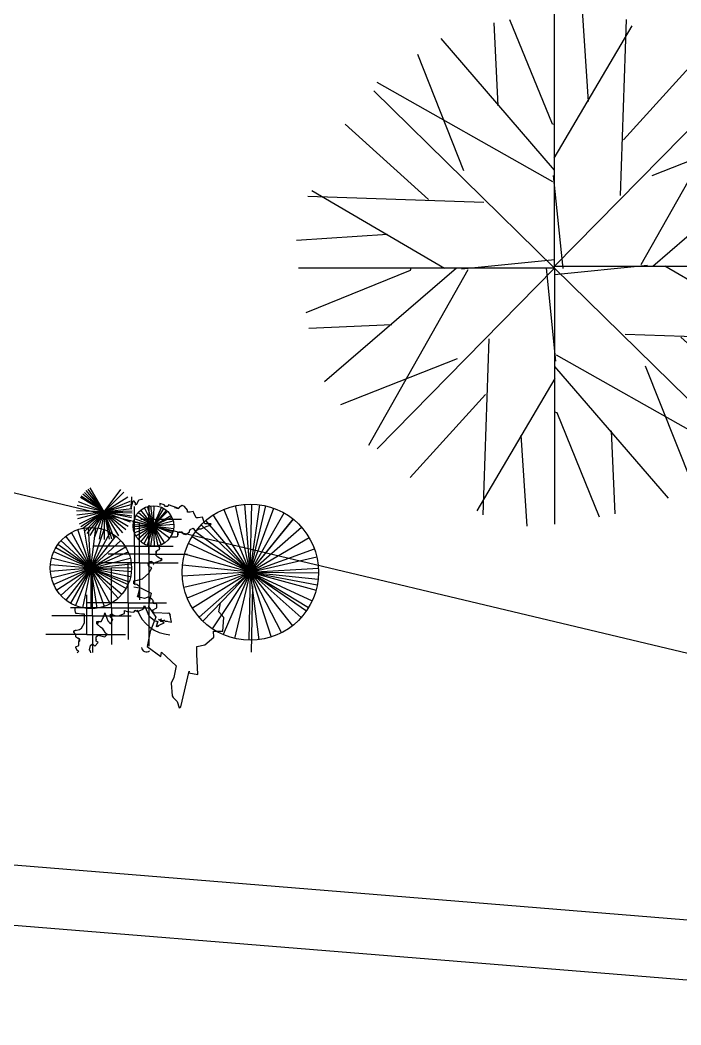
# Model space of a CAD drawing. Header units: millimetres. Extents: x 387 to 811, y 539 to 827.
# Drawn here: x 739.67 to 744.01, y 738.16 to 744.77 of the extents above; entities that cross this region are included whole.
import ezdxf

# ---------------------------------------------------------------- set-up
doc = ezdxf.new("R2010")
doc.units = ezdxf.units.MM
for name, color, linetype in [('cuvas de nível', 51, 'Continuous'), ('MOBILIARIO', 3, 'Continuous'), ('vegetação', 112, 'Continuous')]:
    doc.layers.add(name, color=color, linetype=linetype)

# ---------------------------------------------------------------- blocks, each defined once
blk = doc.blocks.new('T2', base_point=(179.76, 122.92))
for p, q in [((179.76, 122.92), (179.76, 182.32)), ((187.6, 161.67), (186.23, 182.74)), ((166.66, 160.66), (165.76, 179.9)), ((179.27, 156.4), (169.42, 180.59)), ((179.68, 148.48), (197.76, 179.21)), ((179.77, 145.68), (153.43, 176.25)), ((158.72, 145.53), (148.04, 172.54)), ((179.38, 143.01), (138.6, 166.06)), ((137.87, 164.08), (179.76, 122.92)), ((150.5, 138.92), (131.2, 156.4)), ((179.76, 156.27), (179.27, 156.4)), ((181.73, 122.9), (179.52, 144.47)), ((163.39, 138.18), (122.51, 139.57))]:
    blk.add_line(p, q)
blk = doc.blocks.new('AHUA1PL2')
for p, q in [((0, 0), (0, 1.6829)), ((0.2221, 1.0978), (0.1833, 1.6947)), ((-0.3713, 1.0693), (-0.3968, 1.6144)), ((-0.0139, 0.9484), (-0.2932, 1.634)), ((-0.0024, 0.7242), (0.5099, 1.5949)), ((0.0003, 0.6449), (-0.7461, 1.511)), ((-0.5963, 0.6406), (-0.8989, 1.4057)), ((-0.0108, 0.5691), (-1.1663, 1.2222)), ((-1.187, 1.1662), (0, 0)), ((-0.8293, 0.4533), (-1.376, 0.9485)), ((-0.0001, 0.9449), (-0.0139, 0.9484)), ((0.0558, -0.0005), (-0.007, 0.6104)), ((-0.464, 0.4323), (-1.6222, 0.4717))]:
    blk.add_line(p, q)
at = {"xscale": 0.02833333322, "yscale": 0.02833333322, "zscale": 0.02833333322}
for p, rotation in [((0, 0.0148), 269.9999999999999), ((0, 0), 89.99999999999999), ((0, 0), 180)]:
    blk.add_blockref('T2', p, dxfattribs=dict(at, rotation=rotation))

msp = doc.modelspace()

# ---------------------------------------------------------------- linework, layer by layer
at = {"layer": 'cuvas de nível'}
msp.add_polyline3d([(725.5555, 744.9977, 104), (730.7956, 743.6334, 104), (738.4356, 741.9434, 104), (746.0356, 740.1334, 104), (747.6819, 739.1061, 104)], dxfattribs=at)
at = {"layer": 'MOBILIARIO'}
for p, q in [((725.301, 740.3858, 54), (747.6819, 738.5545, 54)), ((724.8802, 740.0189, 54), (747.6825, 738.16, 20.5879))]:
    msp.add_line(p, q, dxfattribs=at)
at = {"layer": 'vegetação'}
for p, q in [((740.2236, 741.534, 54), (740.0718, 741.6361, 54)), ((740.2236, 741.534, 54), (740.0816, 741.6493, 54)), ((740.2236, 741.534, 54), (740.0925, 741.6615, 54)), ((740.2236, 741.534, 54), (740.1054, 741.6736, 54)), ((740.2236, 741.534, 54), (740.1174, 741.6829, 54)), ((740.2236, 741.534, 54), (740.13, 741.6912, 54)), ((740.2236, 741.534, 54), (740.3324, 741.6811, 54)), ((740.2236, 741.534, 54), (740.3529, 741.6634, 54)), ((740.2236, 741.534, 54), (740.0457, 741.5762, 54)), ((740.2236, 741.534, 54), (740.0532, 741.6005, 54)), ((740.2236, 741.534, 54), (740.0665, 741.6277, 54)), ((740.2236, 741.534, 54), (740.3771, 741.6335, 54)), ((740.2236, 741.534, 54), (740.3771, 741.6335, 54)), ((740.2236, 741.534, 54), (740.3924, 741.6045, 54)), ((740.2236, 741.534, 54), (740.4003, 741.5812, 54)), ((740.4221, 741.3079, 54), (740.4221, 741.5681, 54)), ((740.5465, 741.441, 54), (740.5084, 741.5689, 54)), ((740.5169, 741.5767, 54), (740.5169, 740.6509, 54)), ((740.5465, 741.441, 54), (740.53, 741.5734, 54)), ((740.5465, 741.441, 54), (740.552, 741.5743, 54)), ((741.1829, 741.1372, 54), (741.0865, 741.5749, 54)), ((741.1829, 741.1372, 54), (741.1462, 741.5839, 54)), ((741.1829, 741.1372, 54), (741.1926, 741.5853, 54)), ((741.1829, 741.1372, 54), (741.2465, 741.5809, 54)), ((741.1829, 741.1372, 54), (741.286, 741.5734, 54)), ((740.2236, 741.534, 54), (740.0409, 741.5416, 54)), ((740.2236, 741.534, 54), (740.0422, 741.511, 54)), ((740.2236, 741.534, 54), (740.0469, 741.4869, 54)), ((740.2236, 741.534, 54), (740.0593, 741.4537, 54)), ((740.2236, 741.534, 54), (740.0701, 741.4346, 54)), ((740.2236, 741.534, 54), (740.0797, 741.4212, 54)), ((740.2236, 741.534, 54), (740.0943, 741.4047, 54)), ((740.2236, 741.534, 54), (740.1084, 741.392, 54)), ((740.2236, 741.534, 54), (740.1285, 741.3778, 54)), ((740.2236, 741.534, 54), (740.1579, 741.3634, 54)), ((740.2236, 741.534, 54), (740.1894, 741.3544, 54)), ((740.2236, 741.534, 54), (740.2221, 741.3511, 54)), ((740.2236, 741.534, 54), (740.4051, 741.5567, 54)), ((740.2236, 741.534, 54), (740.4064, 741.5407, 54)), ((740.2236, 741.534, 54), (740.3428, 741.3953, 54)), ((740.2236, 741.534, 54), (740.3161, 741.3762, 54)), ((740.2236, 741.534, 54), (740.3943, 741.4683, 54)), ((740.2236, 741.534, 54), (740.3807, 741.4404, 54)), ((740.2236, 741.534, 54), (740.3656, 741.4188, 54)), ((740.2236, 741.534, 54), (740.3656, 741.4188, 54)), ((740.2236, 741.534, 54), (740.4046, 741.5079, 54)), ((740.2236, 741.534, 54), (740.4064, 741.5265, 54)), ((740.2236, 741.534, 54), (740.4026, 741.4965, 54)), ((740.2236, 741.534, 54), (740.2547, 741.3538, 54)), ((740.2236, 741.534, 54), (740.2708, 741.3573, 54)), ((740.2236, 741.534, 54), (740.2864, 741.3623, 54)), ((740.5465, 741.441, 54), (740.4325, 741.5104, 54)), ((740.5465, 741.441, 54), (740.4467, 741.5296, 54)), ((740.5465, 741.441, 54), (740.4642, 741.546, 54)), ((740.5465, 741.441, 54), (740.4879, 741.5609, 54)), ((740.5172, 741.2556, 54), (740.5172, 741.5157, 54)), ((740.5465, 741.441, 54), (740.6, 741.5632, 54)), ((740.5465, 741.441, 54), (740.6148, 741.5556, 54)), ((740.5465, 741.441, 54), (740.6328, 741.5428, 54)), ((740.5465, 741.441, 54), (740.6396, 741.5366, 54)), ((740.5465, 741.441, 54), (740.6612, 741.5093, 54)), ((741.1829, 741.1372, 54), (740.9389, 741.5132, 54)), ((741.1829, 741.1372, 54), (741.0099, 741.5507, 54)), ((741.1829, 741.1372, 54), (741.3376, 741.5579, 54)), ((741.1829, 741.1372, 54), (741.4047, 741.5267, 54)), ((740.5465, 741.441, 54), (740.4131, 741.4354, 54)), ((740.5465, 741.441, 54), (740.4132, 741.4481, 54)), ((740.5465, 741.441, 54), (740.415, 741.4182, 54)), ((740.5465, 741.441, 54), (740.4154, 741.4659, 54)), ((740.5465, 741.441, 54), (740.4211, 741.3951, 54)), ((740.5465, 741.441, 54), (740.4219, 741.4889, 54)), ((740.5465, 741.441, 54), (740.4313, 741.3735, 54)), ((740.5465, 741.441, 54), (740.4452, 741.354, 54)), ((740.4554, 741.1984, 54), (740.4554, 741.4586, 54)), ((740.5465, 741.441, 54), (740.4624, 741.3373, 54)), ((740.5465, 741.441, 54), (740.4624, 741.3373, 54)), ((740.7312, 741.4841, 54), (740.4628, 741.4841, 54)), ((740.5465, 741.441, 54), (740.4823, 741.324, 54)), ((740.5465, 741.441, 54), (740.5042, 741.3144, 54)), ((740.5465, 741.441, 54), (740.5275, 741.3089, 54)), ((740.5465, 741.441, 54), (740.6672, 741.4978, 54)), ((740.5465, 741.441, 54), (740.6755, 741.4754, 54)), ((740.5465, 741.441, 54), (740.6755, 741.4754, 54)), ((740.5465, 741.441, 54), (740.6795, 741.4518, 54)), ((740.5465, 741.441, 54), (740.6789, 741.4244, 54)), ((740.5465, 741.441, 54), (740.6711, 741.393, 54)), ((740.5465, 741.441, 54), (740.6749, 741.4044, 54)), ((740.5465, 741.441, 54), (740.5514, 741.3076, 54)), ((740.5465, 741.441, 54), (740.5751, 741.3106, 54)), ((740.5465, 741.441, 54), (740.6538, 741.3616, 54)), ((740.5465, 741.441, 54), (740.6191, 741.3289, 54)), ((740.5465, 741.441, 54), (740.5979, 741.3178, 54)), ((740.5465, 741.441, 54), (740.6191, 741.3289, 54)), ((741.1829, 741.1372, 54), (740.8598, 741.4479, 54)), ((741.1829, 741.1372, 54), (740.8906, 741.477, 54)), ((741.1829, 741.1372, 54), (741.465, 741.4854, 54)), ((741.1829, 741.1372, 54), (741.4658, 741.4848, 54)), ((740.1353, 741.1643, 54), (739.9714, 741.375, 54)), ((740.1353, 741.1643, 54), (740.0083, 741.3991, 54)), ((740.1353, 741.1643, 54), (740.0487, 741.4168, 54)), ((740.1353, 741.1643, 54), (740.0914, 741.4276, 54)), ((740.1353, 741.1643, 54), (740.1196, 741.4308, 54)), ((740.1353, 741.1643, 54), (740.1675, 741.4293, 54)), ((740.1353, 741.1643, 54), (740.222, 741.4168, 54)), ((740.1353, 741.1643, 54), (740.2624, 741.3991, 54)), ((740.1353, 741.1643, 54), (740.2993, 741.375, 54)), ((741.1829, 741.1372, 54), (740.7999, 741.3701, 54)), ((741.1829, 741.1372, 54), (740.8223, 741.4035, 54)), ((741.1829, 741.1372, 54), (741.5191, 741.4335, 54)), ((740.1353, 741.1643, 54), (739.9172, 741.3182, 54)), ((740.1353, 741.1643, 54), (739.9389, 741.3451, 54)), ((740.1353, 741.1643, 54), (740.3317, 741.3451, 54)), ((740.1353, 741.1643, 54), (740.3626, 741.3044, 54)), ((740.4221, 741.3079, 54), (740.1537, 741.3079, 54)), ((740.4221, 741.3079, 54), (740.4221, 741.0653, 54)), ((740.4221, 741.3079, 54), (740.6759, 741.3079, 54)), ((741.1829, 741.1372, 54), (740.7764, 741.3261, 54)), ((741.1829, 741.1372, 54), (741.5694, 741.3641, 54)), ((740.1353, 741.1643, 54), (739.8909, 741.2716, 54)), ((740.1353, 741.1643, 54), (739.9043, 741.298, 54)), ((740.1353, 741.1643, 54), (740.3798, 741.2716, 54)), ((740.5172, 741.2556, 54), (740.2488, 741.2556, 54)), ((740.5172, 741.2556, 54), (740.771, 741.2556, 54)), ((740.5172, 741.2556, 54), (740.5172, 741.0129, 54)), ((741.1829, 741.1372, 54), (740.7509, 741.2566, 54)), ((741.1829, 741.1372, 54), (741.6037, 741.2914, 54)), ((741.1829, 741.1372, 54), (741.6196, 741.2378, 54)), ((740.1353, 741.1643, 54), (739.8693, 741.1864, 54)), ((740.1353, 741.1643, 54), (739.8766, 741.2299, 54)), ((740.1353, 741.1643, 54), (740.3941, 741.2299, 54)), ((740.1353, 741.1643, 54), (740.4008, 741.192, 54)), ((740.4554, 741.1984, 54), (740.187, 741.1984, 54)), ((740.3793, 740.9365, 54), (740.3793, 741.1966, 54)), ((740.4554, 741.1984, 54), (740.7092, 741.1984, 54)), ((740.4554, 741.1984, 54), (740.4554, 740.9558, 54)), ((741.1829, 741.1372, 54), (740.7371, 741.1839, 54)), ((740.1353, 741.1643, 54), (739.8693, 741.1423, 54)), ((740.1353, 741.1643, 54), (739.8766, 741.0988, 54)), ((740.1353, 741.1643, 54), (739.8909, 741.0571, 54)), ((740.1353, 741.1643, 54), (739.9119, 741.0183, 54)), ((740.1353, 741.1643, 54), (739.9389, 740.9836, 54)), ((740.1353, 741.1643, 54), (739.9714, 740.9537, 54)), ((740.1353, 741.1643, 54), (740.0016, 740.9333, 54)), ((740.1353, 741.1643, 54), (740.0339, 740.9175, 54)), ((740.1353, 741.1643, 54), (740.0796, 740.9033, 54)), ((740.1353, 741.1643, 54), (740.0796, 740.9033, 54)), ((740.1353, 741.1643, 54), (740.4022, 741.1681, 54)), ((740.1353, 741.1643, 54), (740.3964, 741.1086, 54)), ((740.1353, 741.1643, 54), (740.4014, 741.1423, 54)), ((740.1353, 741.1643, 54), (740.222, 740.9119, 54)), ((740.1353, 741.1643, 54), (740.2624, 740.9296, 54)), ((740.1353, 741.1643, 54), (740.3388, 740.9915, 54)), ((740.1353, 741.1643, 54), (740.3137, 740.9658, 54)), ((740.1353, 741.1643, 54), (740.3798, 741.0571, 54)), ((740.1353, 741.1643, 54), (740.3664, 741.0306, 54)), ((740.1353, 741.1643, 54), (740.3664, 741.0306, 54)), ((740.1353, 741.1643, 54), (740.3865, 741.074, 54)), ((740.1353, 741.1643, 54), (740.1353, 740.8974, 54)), ((740.1353, 741.1643, 54), (740.1749, 740.9004, 54)), ((740.1462, 740.8508, 54), (740.1462, 741.1109, 54)), ((740.2699, 740.9032, 54), (740.2699, 741.1633, 54)), ((741.1829, 741.1372, 54), (740.7355, 741.1099, 54)), ((741.1829, 741.1372, 54), (740.7461, 741.0366, 54)), ((741.1829, 741.1372, 54), (740.7686, 740.9661, 54)), ((741.1829, 741.1372, 54), (740.8024, 740.9003, 54)), ((741.1829, 741.1372, 54), (740.8466, 740.8409, 54)), ((741.1829, 741.1372, 54), (740.8706, 740.8157, 54)), ((741.1829, 741.1372, 54), (740.9331, 740.7651, 54)), ((741.1829, 741.1372, 54), (741.0035, 740.7265, 54)), ((741.1829, 741.1372, 54), (741.0797, 740.701, 54)), ((741.1829, 741.1372, 54), (741.0797, 740.701, 54)), ((741.1829, 741.1372, 54), (741.1731, 740.6891, 54)), ((741.1829, 741.1372, 54), (741.6302, 741.1645, 54)), ((741.1829, 741.1372, 54), (741.3876, 740.7385, 54)), ((741.1829, 741.1372, 54), (741.5527, 740.884, 54)), ((741.1829, 741.1372, 54), (741.5658, 740.9043, 54)), ((741.1829, 741.1372, 54), (741.5181, 740.8397, 54)), ((741.1829, 741.1372, 54), (741.5658, 740.9043, 54)), ((741.1829, 741.1372, 54), (741.4596, 740.7846, 54)), ((741.1829, 741.1372, 54), (741.5893, 740.9483, 54)), ((741.1829, 741.1372, 54), (741.6149, 741.0178, 54)), ((741.1829, 741.1372, 54), (741.3192, 740.7102, 54)), ((741.1829, 741.1372, 54), (741.6286, 741.0905, 54)), ((741.1829, 741.1372, 54), (741.6232, 741.0538, 54)), ((741.1829, 741.1372, 54), (741.6311, 741.1337, 54)), ((741.1829, 741.1372, 54), (741.2396, 740.6926, 54)), ((741.1897, 740.6104, 54), (741.1991, 741.0471, 54)), ((740.1081, 740.7269, 54), (740.1081, 740.9871, 54)), ((740.3793, 740.9365, 54), (740.1108, 740.9365, 54)), ((740.3793, 740.9365, 54), (740.3793, 740.6939, 54)), ((740.3793, 740.9365, 54), (740.6331, 740.9365, 54)), ((740.1462, 740.8508, 54), (739.8778, 740.8508, 54)), ((740.2699, 740.9032, 54), (740.0015, 740.9032, 54)), ((740.1462, 740.8508, 54), (740.4, 740.8508, 54)), ((740.1462, 740.8508, 54), (740.1462, 740.6082, 54)), ((740.2699, 740.9032, 54), (740.2699, 740.6605, 54)), ((740.2699, 740.9032, 54), (740.5237, 740.9032, 54)), ((740.1081, 740.7269, 54), (739.8397, 740.7269, 54)), ((740.1081, 740.7269, 54), (740.362, 740.7269, 54))]:
    msp.add_line(p, q, dxfattribs=at)
at = {"layer": 'vegetação', "elevation": 54}
for points in [[(740.403, 741.6318), (740.3983, 741.5508), (740.4125, 741.608), (740.4268, 741.5937), (740.4268, 741.5794), (740.4363, 741.5841), (740.4506, 741.6127), (740.4506, 741.6127), (740.4696, 741.6175), (740.4744, 741.6175)], [(740.6646, 741.3698), (740.6979, 741.3698), (740.7074, 741.3746), (740.7074, 741.3937), (740.7074, 741.3984), (740.7312, 741.4032), (740.7407, 741.3889), (740.7598, 741.3841), (740.7835, 741.4032), (740.7835, 741.4079), (740.7883, 741.4175), (740.8073, 741.427), (740.8073, 741.427), (740.8216, 741.4079), (740.8454, 741.4222), (740.8597, 741.4222), (740.8929, 741.4365), (740.9215, 741.446), (740.9262, 741.4556), (740.8977, 741.4556), (740.8834, 741.4556), (740.8787, 741.4651), (740.8692, 741.4984), (740.8406, 741.4937), (740.8311, 741.4937), (740.8264, 741.4937), (740.8121, 741.527), (740.8073, 741.5365), (740.7883, 741.5318), (740.7883, 741.5318), (740.7693, 741.5318), (740.7693, 741.546), (740.7503, 741.5699), (740.736, 741.5746), (740.717, 741.5651), (740.7122, 741.5556), (740.6456, 741.5794), (740.6409, 741.5699), (740.6266, 741.5699), (740.6171, 741.5794), (740.5885, 741.5889), (740.5885, 741.5746)], [(740.688, 741.5651), (740.688, 741.5611), (740.6905, 741.5619), (740.6937, 741.5619), (740.6953, 741.5619), (740.6961, 741.5603), (740.6978, 741.5594), (740.6994, 741.5586), (740.7034, 741.557), (740.7042, 741.557), (740.7107, 741.5554), (740.714, 741.5594), (740.714, 741.5603), (740.7188, 741.5659)], [(740.136, 740.6072), (740.1319, 740.6174), (740.1272, 740.6269), (740.1319, 740.6555), (740.1462, 740.665), (740.1605, 740.6508), (740.1842, 740.6746), (740.17, 740.6841), (740.17, 740.7127), (740.1842, 740.7222), (740.227, 740.7127), (740.2413, 740.7269), (740.2318, 740.7365), (740.2223, 740.7508), (740.2128, 740.765), (740.1985, 740.7746), (740.1747, 740.7984), (740.1747, 740.8127), (740.2033, 740.8127), (740.2223, 740.8508), (740.227, 740.8698), (740.2461, 740.8174), (740.2651, 740.7984), (740.2794, 740.827), (740.2651, 740.8412), (740.2651, 740.8603), (740.2984, 740.8508), (740.3174, 740.8508), (740.3555, 740.8651), (740.3555, 740.8841), (740.3745, 740.8793), (740.4173, 740.8746), (740.4268, 740.8841), (740.4411, 740.8793), (740.4791, 740.8936), (740.4887, 740.9174), (740.5172, 740.8508), (740.5552, 740.8174), (740.5743, 740.8127), (740.5648, 740.7793), (740.6171, 740.8031), (740.579, 740.827), (740.6646, 740.8079), (740.6551, 740.8651), (740.5505, 740.8698), (740.5362, 740.8841), (740.5695, 740.9032), (740.5695, 740.927), (740.56, 740.9317), (740.5457, 740.9317), (740.5457, 740.9508), (740.5362, 740.9603), (740.5172, 740.9746), (740.4887, 740.9651), (740.4411, 740.9746), (740.4458, 740.9889), (740.4601, 741.0413), (740.4506, 741.046), (740.4363, 741.0555), (740.4173, 741.0603), (740.4173, 741.0794), (740.4411, 741.0841), (740.4744, 741.0936), (740.5172, 741.1317), (740.5362, 741.1651), (740.5172, 741.1746), (740.5124, 741.1936), (740.5267, 741.2079), (740.5505, 741.1984), (740.6028, 741.2175), (740.5743, 741.2365), (740.5648, 741.246), (740.5648, 741.2651), (740.5648, 741.2651), (740.5648, 741.2746), (740.5885, 741.2889), (740.5838, 741.3032)], [(740.4165, 741.0415), (740.4656, 741.0323), (740.5307, 740.9998), (740.5215, 740.9508), (740.5142, 740.9115), (740.5621, 740.8416), (740.5241, 740.7472), (740.5057, 740.6491), (740.5947, 740.5817), (740.6002, 740.6111), (740.6954, 740.5222), (740.6807, 740.4437), (740.6636, 740.4063), (740.6685, 740.3241), (740.6765, 740.3125), (740.7023, 740.2874), (740.7146, 740.2444), (740.7262, 740.2524), (740.7802, 740.486), (740.7783, 740.4762), (740.8373, 740.4652), (740.8317, 740.5982), (740.831, 740.6491), (740.8838, 740.6595), (740.944, 740.7092), (740.9415, 740.7503), (741.0022, 740.7491), (741.009, 740.8392), (740.9752, 740.876), (740.9862, 740.9348)], [(740.0456, 740.6072), (740.0558, 740.6174), (740.0463, 740.6222), (740.0368, 740.6412), (740.0368, 740.646), (740.0558, 740.6555), (740.0558, 740.6793), (740.0606, 740.6936), (740.0415, 740.7079), (740.0368, 740.7127), (740.0368, 740.7269), (740.0225, 740.7412), (740.0225, 740.7508), (740.0606, 740.7603), (740.0748, 740.7698), (740.0939, 740.8031), (740.0939, 740.8603), (740.0748, 740.8603), (740.0463, 740.8651), (740.0368, 740.8651), (740.032, 740.8841), (740.032, 740.8889), (740.032, 740.8984), (740.032, 740.9079)]]:
    msp.add_lwpolyline(points, dxfattribs=at)
at = {"layer": 'vegetação'}
for centre, radius in [((740.5465, 741.441, 54), 0.1335), ((741.1829, 741.1372, 54), 0.4482), ((740.1353, 741.1643, 54), 0.2669)]:
    msp.add_circle(centre, radius, dxfattribs=at)
for centre, radius, start, end in [((740.7171, 741.3906, 54), 0.0104, 69.38637, 212.49387), ((740.7233, 741.407, 54), 0.00712, 249.38637, 352.60242), ((740.5801, 741.2666, 54), 0.0161, 96.68165, 198.43918), ((740.5314, 741.1868, 54), 0.0197, 119.00968, 219.10834), ((740.5304, 741.1886, 54), 0.0177, 347.86592, 119.00968), ((740.5919, 741.2221, 54), 0.00951, 262.38633, 55.15935), ((740.4292, 741.0679, 54), 0.0118, 155.50273, 254.84559), ((740.4562, 740.9822, 54), 0.0109, 137.83145, 272.80722), ((740.4875, 740.904, 54), 0.00697, 18.23458, 193.69272), ((740.5523, 740.9378, 54), 0.00683, 145.87715, 315.47557), ((740.2746, 740.8477, 54), 0.0112, 43.54659, 223.05143), ((740.4285, 740.8763, 54), 0.00811, 57.22828, 172.37496), ((740.6735, 740.9744, 54), 0.2496, 200.10385, 265.4803), ((740.5496, 740.8813, 54), 0.00867, 96.40863, 263.59137), ((740.6441, 740.8534, 54), 0.0137, 352.14283, 114.05093), ((740.1924, 740.7994, 54), 0.0141, 100.30904, 238.73312), ((740.5634, 740.8065, 54), 0.00988, 309.13002, 75.89862), ((740.5743, 740.7878, 54), 0.0076, 190.17697, 334.61605), ((740.5976, 740.8212, 54), 0.00698, 67.24827, 268.59079), ((740.63, 740.8299, 54), 0.0154, 199.56233, 303.52587), ((740.0331, 740.7449, 54), 0.00929, 59.75331, 222.99469), ((740.1875, 740.7026, 54), 0.0195, 59.08743, 210.9821), ((740.0508, 740.6908, 54), 0.0119, 295.51533, 107.1789), ((740.5003, 740.6448, 54), 0.0328, 184.54814, 308.64513)]:
    msp.add_arc(centre, radius, start, end, dxfattribs=at)

# ---------------------------------------------------------------- block references
msp.add_blockref('AHUA1PL2', (743.1822, 743.1355, 54), dxfattribs=at)

doc.saveas('drawing.dxf')
